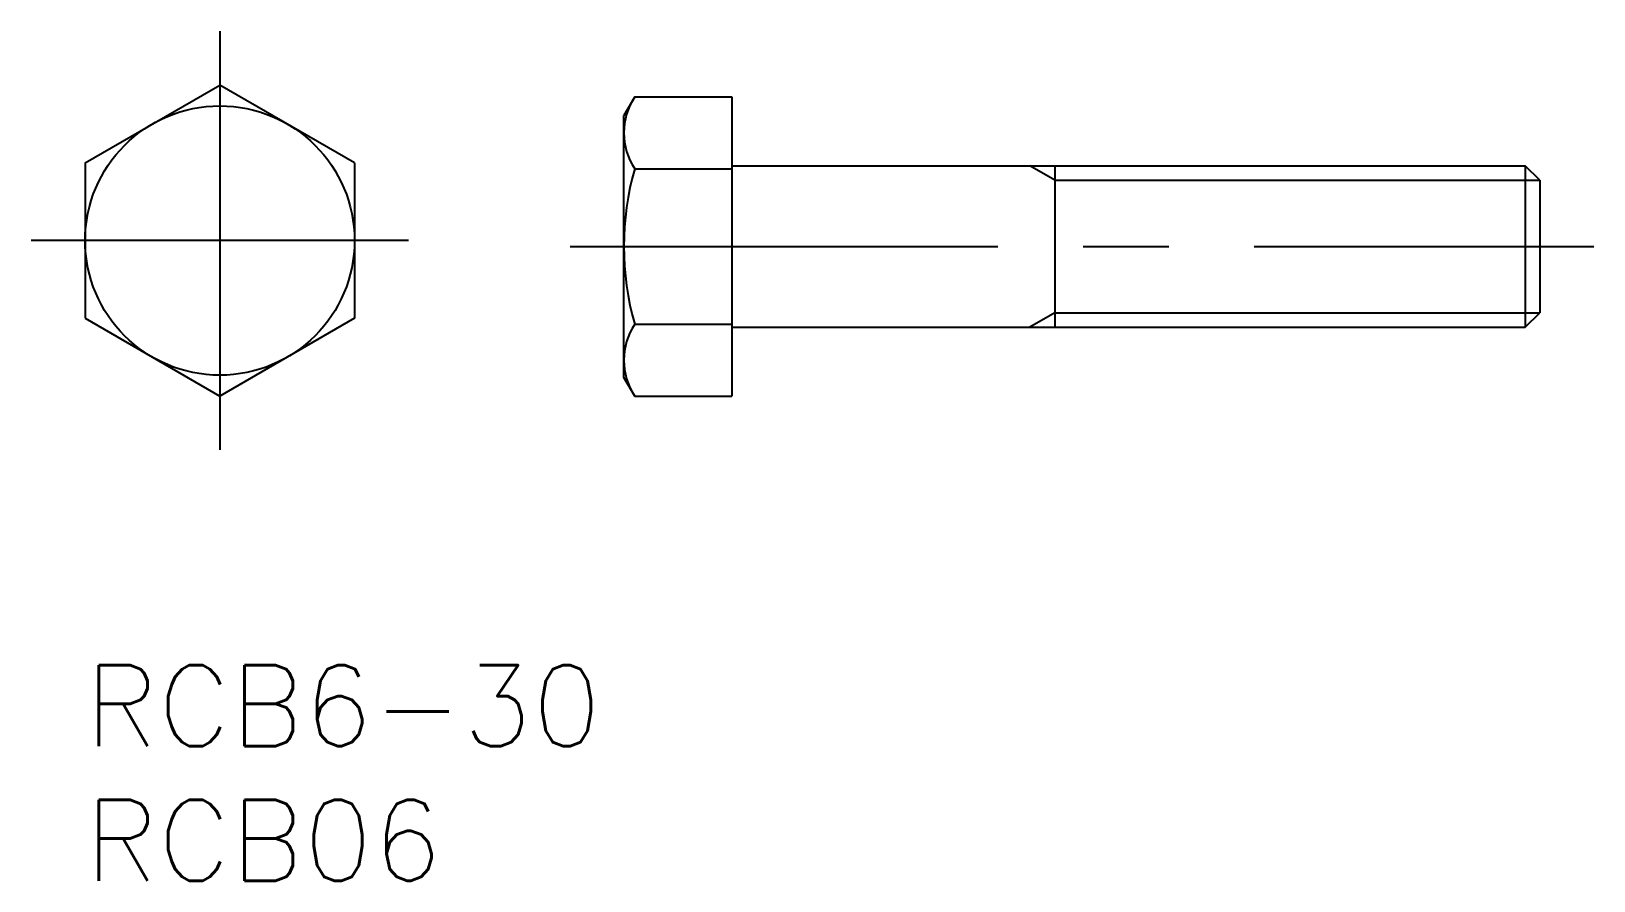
# Model space of a CAD drawing. Extents: x -2 to 56, y -8 to 23.5.
import ezdxf

# ---------------------------------------------------------------- set-up
doc = ezdxf.new("R2010")
doc.units = 0
doc.header["$LTSCALE"] = 0.5
doc.linetypes.add('CENTER', pattern=[50.8, 31.75, -6.35, 6.35, -6.35])
for name, color, linetype in [('MSM_CENTER', 1, 'CENTER'), ('MSM_CONTINUOUS', 7, 'CONTINUOUS'), ('MSM_NARROW', 5, 'CONTINUOUS'), ('MSM_PART_NUMBER', 7, 'CONTINUOUS')]:
    doc.layers.add(name, color=color, linetype=linetype)
doc.styles.get("Standard").update_dxf_attribs({"font": 'txt.shx', "height": 3, "bigfont": 'bigfont.shx'})

# ---------------------------------------------------------------- blocks, each defined once
blk = doc.blocks.new('*U2')
at = {"layer": 'MSM_PART_NUMBER'}
blk.add_text('RCB6-30', height=3, dxfattribs=at).set_placement((0, -3))
blk = doc.blocks.new('*U3')
at = {"layer": 'MSM_PART_NUMBER'}
blk.add_text('RCB06', height=3, dxfattribs=at).set_placement((0, -8))

msp = doc.modelspace()

# ---------------------------------------------------------------- linework, layer by layer
at = {"layer": 'MSM_CENTER'}
for p, q in [((5, 23.547), (5, 8)), ((12, 15.774), (-2, 15.774)), ((18, 15.553), (56, 15.553))]:
    msp.add_line(p, q, dxfattribs=at)
at = {"layer": 'MSM_CONTINUOUS'}
for p, q in [((0, 18.66), (5, 21.547)), ((10, 18.66), (5, 21.547)), ((20.4, 21.107), (20, 20.414)), ((20.4, 21.107), (24, 21.107)), ((24, 21.107), (24, 10)), ((20, 10.693), (20, 20.414)), ((0, 18.66), (0, 12.887)), ((10, 18.66), (10, 12.887)), ((20.4, 18.44), (24, 18.44)), ((24, 18.553), (53.458, 18.553)), ((36, 18.553), (36, 12.553)), ((54, 18.012), (53.458, 18.553)), ((53.458, 18.553), (53.458, 12.553)), ((54, 18.012), (54, 13.095)), ((0, 12.887), (5, 10)), ((10, 12.887), (5, 10)), ((53.458, 12.553), (54, 13.095)), ((20.4, 12.667), (24, 12.667)), ((24, 12.553), (53.458, 12.553)), ((20.4, 10), (20, 10.693)), ((20.4, 10), (24, 10))]:
    msp.add_line(p, q, dxfattribs=at)
msp.add_circle((5, 15.774), 5, dxfattribs=at)
for centre, radius, start, end in [((22.422, 19.773), 2.422, 146.60103, 213.39897), ((30.617, 15.553), 10.617, 164.22219, 195.77781), ((22.422, 11.333), 2.422, 146.60103, 213.39897)]:
    msp.add_arc(centre, radius, start, end, dxfattribs=at)
at = {"layer": 'MSM_NARROW'}
for p, q in [((36, 18.012), (35.062, 18.553)), ((36, 18.012), (54, 18.012)), ((36, 13.095), (35.062, 12.553)), ((36, 13.095), (54, 13.095))]:
    msp.add_line(p, q, dxfattribs=at)

# ---------------------------------------------------------------- block references
at = {"layer": 'MSM_CONTINUOUS'}
for name in ['*U2', '*U3']:
    msp.add_blockref(name, (0, 0), dxfattribs=at)

doc.saveas('drawing.dxf')
